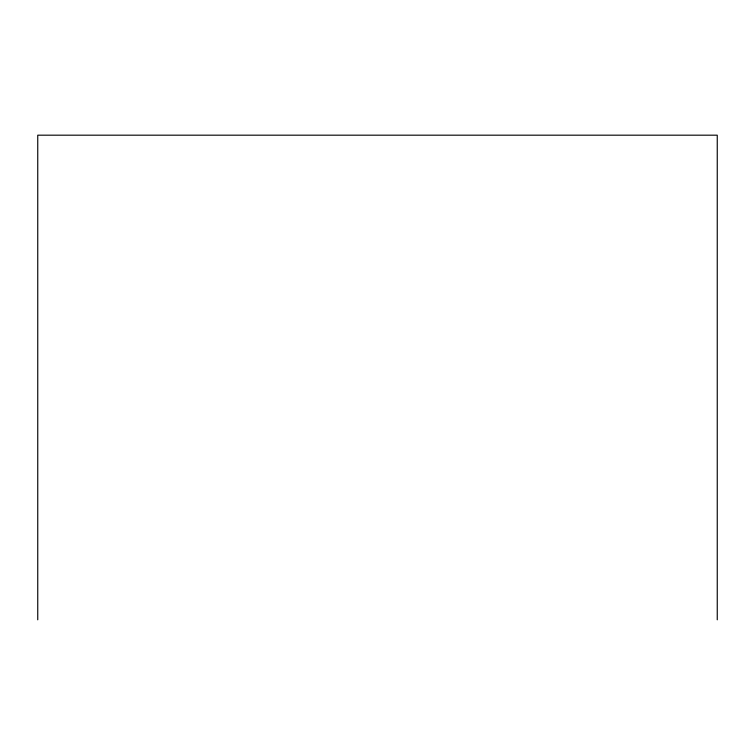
<?xml version="1.0" encoding="UTF-8"?>
<svg xmlns="http://www.w3.org/2000/svg" width="755" height="755" viewBox="0 0 755 755"><rect width="100%" height="100%" fill="white"/><g stroke="black" fill="none" stroke-linecap="round" stroke-linejoin="round"><path stroke-width="1.13" d="M717.25 619.817L717.25 135.183L37.75 135.183L37.75 619.817"/></g></svg>
